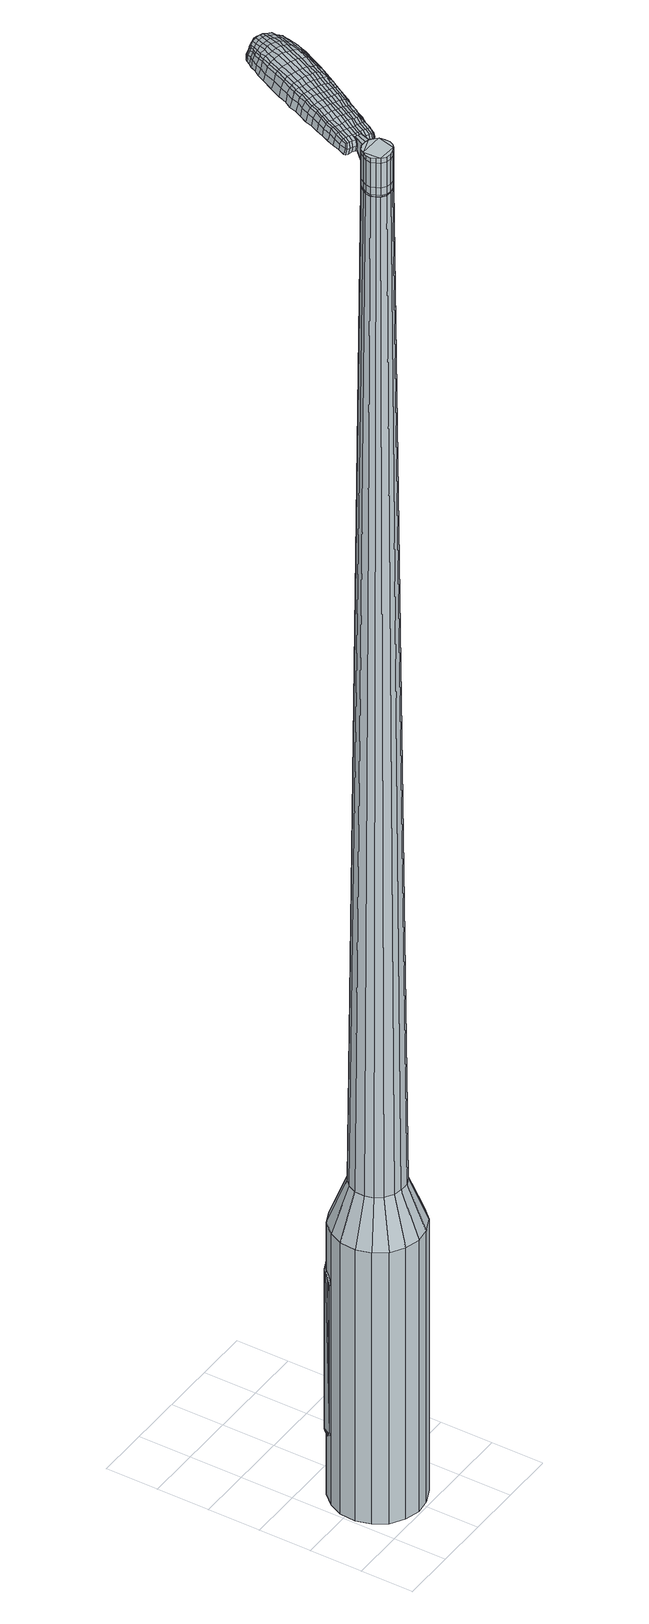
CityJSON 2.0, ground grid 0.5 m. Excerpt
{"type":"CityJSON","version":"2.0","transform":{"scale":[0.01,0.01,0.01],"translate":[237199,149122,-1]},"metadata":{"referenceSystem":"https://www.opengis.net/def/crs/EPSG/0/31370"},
"CityObjects":{
"object1":{"type":"GenericCityObject","attributes":{"cluster":1005,"mean_distance_to_centroid":0.23,"new_centroid_x":237199.46,"new_centroid_y":149122.42,"mean_distance_to_camera":8.8,"H1":12.89,"H2":12.24,"Z_final":110.98,"cluster2":-1,"proj_x":237204.09,"proj_y":149124.49,"id_line":43973,"bearing_l":155.98,"distance":5.07,"orientation":"right","G_obj":65.98},"geometry":[{"type":"MultiSurface","lod":"2","boundaries":[[[0,1,2,3]],[[1,4,5,2]],[[4,6,7,5]],[[6,8,9,7]],[[8,10,11,9]],[[10,12,13,11]],[[12,14,15,13]],[[14,16,17,15]],[[16,18,19,17]],[[18,20,21,19]],[[20,22,23,21]],[[22,24,25,23]],[[24,26,27,25]],[[26,28,29,27]],[[28,30,31,29]],[[30,32,33,31]],[[32,34,35,33]],[[34,0,3,35]],[[36,37,38,39]],[[38,40,41,42]],[[41,43,42]],[[42,44,45,46]],[[45,47,46]],[[46,48,49,50]],[[49,51,50]],[[42,46,50,38]],[[50,52,39,38]],[[53,36,39]],[[2,5,7,35]],[[7,9,11,15]],[[11,13,15]],[[15,17,19,23]],[[19,21,23]],[[23,25,27,31]],[[27,29,31]],[[15,23,31,7]],[[31,33,35,7]],[[3,2,35]],[[1,0,54,55]],[[0,34,56,54]],[[34,32,57,56]],[[32,30,58,57]],[[30,28,59,58]],[[28,26,60,59]],[[26,24,61,60]],[[24,22,62,61]],[[22,20,63,62]],[[20,18,64,63]],[[18,16,65,64]],[[16,14,66,65]],[[14,12,67,66]],[[12,10,68,67]],[[10,8,69,68]],[[8,6,70,69]],[[6,4,71,70]],[[4,1,55,71]],[[55,54,72,73]],[[54,56,74,72]],[[56,57,75,74]],[[57,58,76,75]],[[58,59,77,76]],[[59,60,78,77]],[[60,61,79,78]],[[61,62,80,79]],[[62,63,81,80]],[[63,64,82,81]],[[64,65,83,82]],[[65,66,84,83]],[[66,67,85,84]],[[67,68,86,85]],[[68,69,87,86]],[[69,70,88,87]],[[70,71,89,88]],[[71,55,73,89]],[[90,91,92,73]],[[74,93,91,90]],[[94,95,93,74]],[[96,97,95,94]],[[77,98,97,96]],[[78,99,98,77]],[[100,101,99,78]],[[80,102,101,100]],[[103,104,102,80]],[[105,106,104,103]],[[107,108,106,105]],[[84,109,108,107]],[[110,111,109,84]],[[112,113,111,110]],[[114,115,113,112]],[[88,116,115,114]],[[117,118,116,88]],[[73,92,118,117]],[[119,120,121,122]],[[123,119,122,124]],[[125,123,124,126]],[[127,125,126,128]],[[129,127,128,130]],[[131,129,130,132]],[[133,131,132,134]],[[135,133,134,136]],[[137,135,136,138]],[[139,137,138,140]],[[141,139,140,142]],[[143,141,142,144]],[[145,143,144,146]],[[147,145,146,148]],[[149,147,148,150]],[[151,149,150,152]],[[72,90,73]],[[72,74,90]],[[75,94,74]],[[75,76,96,94]],[[76,77,96]],[[79,100,78]],[[79,80,100]],[[81,103,80]],[[81,82,105,103]],[[82,83,107,105]],[[83,84,107]],[[85,110,84]],[[85,86,112,110]],[[86,87,114,112]],[[87,88,114]],[[89,117,88]],[[89,73,117]],[[153,92,91]],[[154,118,92]],[[154,116,118]],[[155,115,116]],[[155,156,113,115]],[[156,157,111,113]],[[157,109,111]],[[158,108,109]],[[158,159,106,108]],[[159,160,104,106]],[[160,102,104]],[[161,101,102]],[[161,99,101]],[[162,97,98]],[[162,163,95,97]],[[163,93,95]],[[153,91,93]],[[39,52,151,164]],[[92,153,165,152]],[[53,39,164,120]],[[153,93,121,165]],[[36,53,120,119]],[[93,163,122,121]],[[37,36,119,123]],[[163,162,124,122]],[[38,37,123,125]],[[162,98,126,124]],[[40,38,125,127]],[[98,99,128,126]],[[41,40,127,129]],[[99,161,130,128]],[[43,41,129,131]],[[161,102,132,130]],[[42,43,131,133]],[[102,160,134,132]],[[44,42,133,135]],[[160,159,136,134]],[[45,44,135,137]],[[159,158,138,136]],[[47,45,137,139]],[[158,109,140,138]],[[46,47,139,141]],[[109,157,142,140]],[[48,46,141,143]],[[157,156,144,142]],[[49,48,143,145]],[[156,155,146,144]],[[51,49,145,147]],[[155,116,148,146]],[[50,51,147,149]],[[116,154,150,148]],[[52,50,149,151]],[[154,92,152,150]],[[151,152,166,167]],[[152,165,168,166]],[[165,121,169,168]],[[121,120,170,169]],[[120,164,171,170]],[[164,151,167,171]],[[172,173,174,175]],[[176,172,175,177]],[[172,176,178,179]],[[173,172,179,180]],[[181,182,183,184]],[[185,181,184,186]],[[181,185,187,188]],[[182,181,188,189]],[[190,191,192,193]],[[194,190,193,195]],[[190,194,196,197]],[[191,190,197,198]],[[199,200,201,202]],[[203,199,202,204]],[[199,203,205,206]],[[200,199,206,207]],[[208,209,210,211]],[[212,208,211,213]],[[208,212,214,215]],[[209,208,215,216]],[[217,218,219,220]],[[221,217,220,222]],[[217,221,223,224]],[[218,217,224,225]],[[226,227,228,229]],[[218,226,229,219]],[[226,218,225,230]],[[227,226,230,231]],[[232,233,234,235]],[[227,232,235,228]],[[232,227,231,236]],[[233,232,236,237]],[[238,176,177,239]],[[233,238,239,234]],[[238,233,237,240]],[[176,238,240,178]],[[241,242,243,244]],[[245,241,244,246]],[[241,245,247,248]],[[242,241,248,249]],[[250,251,252,253]],[[242,250,253,243]],[[250,242,249,254]],[[251,250,254,255]],[[256,257,258,259]],[[251,256,259,252]],[[256,251,255,260]],[[257,256,260,261]],[[262,263,264,265]],[[257,262,265,258]],[[262,257,261,266]],[[263,262,266,267]],[[268,173,180,269]],[[263,268,269,264]],[[268,263,267,270]],[[173,268,270,174]],[[271,272,273,274]],[[275,271,274,276]],[[271,275,277,278]],[[272,271,278,279]],[[280,281,282,283]],[[272,280,283,273]],[[280,272,279,284]],[[281,280,284,285]],[[286,287,288,289]],[[281,286,289,282]],[[286,281,285,290]],[[287,286,290,291]],[[292,185,186,293]],[[287,292,293,288]],[[292,287,291,294]],[[185,292,294,187]],[[295,296,297,298]],[[299,295,298,300]],[[295,299,301,302]],[[296,295,302,303]],[[304,305,306,307]],[[296,304,307,297]],[[304,296,303,308]],[[305,304,308,309]],[[310,311,312,313]],[[305,310,313,306]],[[310,305,309,314]],[[311,310,314,315]],[[316,317,318,319]],[[311,316,319,312]],[[316,311,315,320]],[[317,316,320,321]],[[322,182,189,323]],[[317,322,323,318]],[[322,317,321,324]],[[182,322,324,183]],[[325,211,210,326]],[[327,325,326,328]],[[325,327,329,330]],[[211,325,330,213]],[[331,327,328,332]],[[333,331,332,334]],[[331,333,335,336]],[[327,331,336,329]],[[337,333,334,338]],[[339,337,338,340]],[[337,339,341,342]],[[333,337,342,335]],[[343,339,340,344]],[[345,343,344,346]],[[343,345,347,348]],[[339,343,348,341]],[[349,345,346,350]],[[200,349,350,201]],[[349,200,207,351]],[[345,349,351,347]],[[352,353,198,197]],[[354,352,197,196]],[[352,354,355,356]],[[353,352,356,357]],[[358,359,357,356]],[[360,358,356,355]],[[358,360,361,362]],[[359,358,362,363]],[[364,365,363,362]],[[366,364,362,361]],[[364,366,367,368]],[[365,364,368,369]],[[370,371,369,368]],[[372,370,368,367]],[[370,372,205,203]],[[371,370,203,204]],[[373,374,375,376]],[[275,373,376,277]],[[373,275,276,377]],[[374,373,377,378]],[[379,194,195,380]],[[374,379,380,375]],[[379,374,378,381]],[[194,379,381,196]],[[382,383,384,385]],[[221,382,385,223]],[[382,221,222,386]],[[383,382,386,387]],[[388,389,390,391]],[[383,388,391,384]],[[388,383,387,392]],[[389,388,392,393]],[[394,191,198,395]],[[389,394,395,390]],[[394,389,393,396]],[[191,394,396,192]],[[397,398,399,400]],[[179,397,400,180]],[[397,179,178,401]],[[398,397,401,402]],[[403,404,405,406]],[[398,403,406,399]],[[403,398,402,407]],[[404,403,407,408]],[[409,202,201,410]],[[404,409,410,405]],[[409,404,408,411]],[[202,409,411,204]],[[412,413,414,415]],[[184,412,415,186]],[[412,184,183,416]],[[413,412,416,417]],[[418,206,205,419]],[[413,418,419,414]],[[418,413,417,420]],[[206,418,420,207]],[[421,422,423,424]],[[299,421,424,301]],[[421,299,300,425]],[[422,421,425,426]],[[427,212,213,428]],[[422,427,428,423]],[[427,422,426,429]],[[212,427,429,214]],[[430,431,432,433]],[[245,430,433,247]],[[430,245,246,434]],[[431,430,434,435]],[[436,437,438,439]],[[431,436,439,432]],[[436,431,435,440]],[[437,436,440,441]],[[442,209,216,443]],[[437,442,443,438]],[[442,437,441,444]],[[209,442,444,210]],[[445,446,435,434]],[[244,445,434,246]],[[445,244,243,447]],[[446,445,447,448]],[[449,450,441,440]],[[446,449,440,435]],[[449,446,448,451]],[[450,449,451,452]],[[453,326,210,444]],[[450,453,444,441]],[[453,450,452,454]],[[326,453,454,328]],[[455,456,457,458]],[[302,455,458,303]],[[455,302,301,424]],[[456,455,424,423]],[[459,330,329,460]],[[456,459,460,457]],[[459,456,423,428]],[[330,459,428,213]],[[461,462,448,447]],[[253,461,447,243]],[[461,253,252,463]],[[462,461,463,464]],[[465,466,452,451]],[[462,465,451,448]],[[465,462,464,467]],[[466,465,467,468]],[[469,332,328,454]],[[466,469,454,452]],[[469,466,468,470]],[[332,469,470,334]],[[471,472,473,474]],[[308,471,474,309]],[[471,308,303,458]],[[472,471,458,457]],[[475,336,335,476]],[[472,475,476,473]],[[475,472,457,460]],[[336,475,460,329]],[[477,478,464,463]],[[259,477,463,252]],[[477,259,258,479]],[[478,477,479,480]],[[481,482,468,467]],[[478,481,467,464]],[[481,478,480,483]],[[482,481,483,484]],[[485,338,334,470]],[[482,485,470,468]],[[485,482,484,486]],[[338,485,486,340]],[[487,488,489,490]],[[314,487,490,315]],[[487,314,309,474]],[[488,487,474,473]],[[491,342,341,492]],[[488,491,492,489]],[[491,488,473,476]],[[342,491,476,335]],[[493,494,480,479]],[[265,493,479,258]],[[493,265,264,495]],[[494,493,495,496]],[[497,498,484,483]],[[494,497,483,480]],[[497,494,496,499]],[[498,497,499,500]],[[501,344,340,486]],[[498,501,486,484]],[[501,498,500,502]],[[344,501,502,346]],[[503,504,505,506]],[[320,503,506,321]],[[503,320,315,490]],[[504,503,490,489]],[[507,348,347,508]],[[504,507,508,505]],[[507,504,489,492]],[[348,507,492,341]],[[509,510,496,495]],[[269,509,495,264]],[[509,269,180,400]],[[510,509,400,399]],[[511,512,500,499]],[[510,511,499,496]],[[511,510,399,406]],[[512,511,406,405]],[[513,350,346,502]],[[512,513,502,500]],[[513,512,405,410]],[[350,513,410,201]],[[514,515,417,416]],[[324,514,416,183]],[[514,324,321,506]],[[515,514,506,505]],[[516,351,207,420]],[[515,516,420,417]],[[516,515,505,508]],[[351,516,508,347]],[[517,518,378,377]],[[274,517,377,276]],[[517,274,273,519]],[[518,517,519,520]],[[521,354,196,381]],[[518,521,381,378]],[[521,518,520,522]],[[354,521,522,355]],[[523,524,525,526]],[[224,523,526,225]],[[523,224,223,385]],[[524,523,385,384]],[[527,528,529,530]],[[524,527,530,525]],[[527,524,384,391]],[[528,527,391,390]],[[531,353,357,532]],[[528,531,532,529]],[[531,528,390,395]],[[353,531,395,198]],[[533,534,520,519]],[[283,533,519,273]],[[533,283,282,535]],[[534,533,535,536]],[[537,360,355,522]],[[534,537,522,520]],[[537,534,536,538]],[[360,537,538,361]],[[539,540,541,542]],[[230,539,542,231]],[[539,230,225,526]],[[540,539,526,525]],[[543,544,545,546]],[[540,543,546,541]],[[543,540,525,530]],[[544,543,530,529]],[[547,359,363,548]],[[544,547,548,545]],[[547,544,529,532]],[[359,547,532,357]],[[549,550,536,535]],[[289,549,535,282]],[[549,289,288,551]],[[550,549,551,552]],[[553,366,361,538]],[[550,553,538,536]],[[553,550,552,554]],[[366,553,554,367]],[[555,556,557,558]],[[236,555,558,237]],[[555,236,231,542]],[[556,555,542,541]],[[559,560,561,562]],[[556,559,562,557]],[[559,556,541,546]],[[560,559,546,545]],[[563,365,369,564]],[[560,563,564,561]],[[563,560,545,548]],[[365,563,548,363]],[[565,566,552,551]],[[293,565,551,288]],[[565,293,186,415]],[[566,565,415,414]],[[567,372,367,554]],[[566,567,554,552]],[[567,566,414,419]],[[372,567,419,205]],[[568,569,402,401]],[[240,568,401,178]],[[568,240,237,558]],[[569,568,558,557]],[[570,571,408,407]],[[569,570,407,402]],[[570,569,557,562]],[[571,570,562,561]],[[572,371,204,411]],[[571,572,411,408]],[[572,571,561,564]],[[371,572,564,369]],[[573,574,575,576]],[[576,575,577,578]],[[579,577,575,580]],[[580,575,574,581]],[[582,583,584,585]],[[585,584,586,587]],[[588,586,584,589]],[[589,584,583,590]],[[591,592,593,594]],[[594,593,595,596]],[[597,595,593,598]],[[598,593,592,599]],[[600,601,602,603]],[[603,602,604,605]],[[606,604,602,607]],[[607,602,601,608]],[[609,610,611,612]],[[612,611,613,614]],[[615,613,611,616]],[[616,611,610,617]],[[618,619,620,621]],[[621,620,622,623]],[[624,622,620,625]],[[625,620,619,626]],[[627,628,629,630]],[[630,629,619,618]],[[626,619,629,631]],[[631,629,628,632]],[[633,634,635,636]],[[636,635,628,627]],[[632,628,635,637]],[[637,635,634,638]],[[578,577,639,640]],[[640,639,634,633]],[[638,634,639,641]],[[641,639,577,579]],[[642,643,644,645]],[[645,644,646,647]],[[648,646,644,649]],[[649,644,643,650]],[[651,652,653,654]],[[654,653,643,642]],[[650,643,653,655]],[[655,653,652,656]],[[657,658,659,660]],[[660,659,652,651]],[[656,652,659,661]],[[661,659,658,662]],[[663,664,665,666]],[[666,665,658,657]],[[662,658,665,667]],[[667,665,664,668]],[[581,574,669,670]],[[670,669,664,663]],[[668,664,669,671]],[[671,669,574,573]],[[672,673,674,675]],[[675,674,676,677]],[[678,676,674,679]],[[679,674,673,680]],[[681,682,683,684]],[[684,683,673,672]],[[680,673,683,685]],[[685,683,682,686]],[[687,688,689,690]],[[690,689,682,681]],[[686,682,689,691]],[[691,689,688,692]],[[587,586,693,694]],[[694,693,688,687]],[[692,688,693,695]],[[695,693,586,588]],[[696,697,698,699]],[[699,698,700,701]],[[702,700,698,703]],[[703,698,697,704]],[[705,706,707,708]],[[708,707,697,696]],[[704,697,707,709]],[[709,707,706,710]],[[711,712,713,714]],[[714,713,706,705]],[[710,706,713,715]],[[715,713,712,716]],[[717,718,719,720]],[[720,719,712,711]],[[716,712,719,721]],[[721,719,718,722]],[[590,583,723,724]],[[724,723,718,717]],[[722,718,723,725]],[[725,723,583,582]],[[609,612,726,727]],[[727,726,728,729]],[[730,728,726,731]],[[731,726,612,614]],[[729,728,732,733]],[[733,732,734,735]],[[736,734,732,737]],[[737,732,728,730]],[[735,734,738,739]],[[739,738,740,741]],[[742,740,738,743]],[[743,738,734,736]],[[741,740,744,745]],[[745,744,746,747]],[[748,746,744,749]],[[749,744,740,742]],[[747,746,750,751]],[[751,750,601,600]],[[608,601,750,752]],[[752,750,746,748]],[[599,753,754,598]],[[598,754,755,597]],[[756,755,754,757]],[[757,754,753,758]],[[758,759,760,757]],[[757,760,761,756]],[[762,761,760,763]],[[763,760,759,764]],[[764,765,766,763]],[[763,766,767,762]],[[768,767,766,769]],[[769,766,765,770]],[[770,771,772,769]],[[769,772,773,768]],[[606,773,772,604]],[[604,772,771,605]],[[774,775,776,777]],[[777,776,676,678]],[[677,676,776,778]],[[778,776,775,779]],[[596,595,780,781]],[[781,780,775,774]],[[779,775,780,782]],[[782,780,595,597]],[[783,784,785,786]],[[786,785,622,624]],[[623,622,785,787]],[[787,785,784,788]],[[789,790,791,792]],[[792,791,784,783]],[[788,784,791,793]],[[793,791,790,794]],[[599,592,795,796]],[[796,795,790,789]],[[794,790,795,797]],[[797,795,592,591]],[[798,799,800,801]],[[801,800,580,581]],[[579,580,800,802]],[[802,800,799,803]],[[804,805,806,807]],[[807,806,799,798]],[[803,799,806,808]],[[808,806,805,809]],[[600,603,810,811]],[[811,810,805,804]],[[809,805,810,812]],[[812,810,603,605]],[[813,814,815,816]],[[816,815,585,587]],[[582,585,815,817]],[[817,815,814,818]],[[606,607,819,820]],[[820,819,814,813]],[[818,814,819,821]],[[821,819,607,608]],[[822,823,824,825]],[[825,824,700,702]],[[700,824,701]],[[701,824,823,826]],[[614,613,827,828]],[[828,827,823,822]],[[826,823,827,829]],[[829,827,613,615]],[[830,831,832]],[[832,831,646,648]],[[647,646,831,833]],[[833,831,830,834]],[[835,836,837,838]],[[838,837,830,832]],[[834,830,837,839]],[[839,837,836,840]],[[617,610,841,842]],[[842,841,836,835]],[[840,836,841,843]],[[843,841,610,609]],[[834,844,845,833]],[[833,845,645,647]],[[642,645,845,846]],[[846,845,844,847]],[[840,848,849,839]],[[839,849,844,834]],[[847,844,849,850]],[[850,849,848,851]],[[609,727,852,843]],[[843,852,848,840]],[[851,848,852,853]],[[853,852,727,729]],[[854,855,856,857]],[[857,856,703,704]],[[702,703,856,825]],[[825,856,855,822]],[[730,731,858,859]],[[859,858,855,854]],[[822,855,858,828]],[[828,858,731,614]],[[847,860,846]],[[846,860,654,642]],[[651,654,860,861]],[[861,860,862]],[[851,863,864,850]],[[850,864,860,847]],[[862,860,864,865]],[[865,864,863,866]],[[729,733,867,853]],[[853,867,863,851]],[[866,863,867,868]],[[868,867,733,735]],[[869,870,871,872]],[[872,871,709,710]],[[704,709,871,857]],[[857,871,870,854]],[[736,737,873,874]],[[874,873,870,869]],[[854,870,873,859]],[[859,873,737,730]],[[862,875,876,861]],[[861,876,660,651]],[[657,660,876,877]],[[877,876,875,878]],[[866,879,880,865]],[[865,880,875,862]],[[878,875,880,881]],[[881,880,879,882]],[[735,739,883,868]],[[868,883,879,866]],[[882,879,883,884]],[[884,883,739,741]],[[885,886,887,888]],[[888,887,715,716]],[[710,715,887,872]],[[872,887,886,869]],[[742,743,889,890]],[[890,889,886,885]],[[869,886,889,874]],[[874,889,743,736]],[[878,891,892,877]],[[877,892,666,657]],[[663,666,892,893]],[[893,892,891,894]],[[882,895,896,881]],[[881,896,891,878]],[[894,891,896,897]],[[897,896,895,898]],[[741,745,899,884]],[[884,899,895,882]],[[898,895,899,900]],[[900,899,745,747]],[[901,902,903,904]],[[904,903,721,722]],[[716,721,903,888]],[[888,903,902,885]],[[748,749,905,906]],[[906,905,902,901]],[[885,902,905,890]],[[890,905,749,742]],[[894,907,908,893]],[[893,908,670,663]],[[581,670,908,801]],[[801,908,907,798]],[[898,909,910,897]],[[897,910,907,894]],[[798,907,910,807]],[[807,910,909,804]],[[747,751,911,900]],[[900,911,909,898]],[[804,909,911,811]],[[811,911,751,600]],[[818,912,913,817]],[[817,913,725,582]],[[722,725,913,904]],[[904,913,912,901]],[[608,752,914,821]],[[821,914,912,818]],[[901,912,914,906]],[[906,914,752,748]],[[779,915,916,778]],[[778,916,675,677]],[[672,675,916,917]],[[917,916,915,918]],[[597,755,919,782]],[[782,919,915,779]],[[918,915,919,920]],[[920,919,755,756]],[[921,922,923,924]],[[924,923,625,626]],[[624,625,923,786]],[[786,923,922,783]],[[925,926,927,928]],[[928,927,922,921]],[[783,922,927,792]],[[792,927,926,789]],[[758,753,929,930]],[[930,929,926,925]],[[789,926,929,796]],[[796,929,753,599]],[[918,931,932,917]],[[917,932,684,672]],[[681,684,932,933]],[[933,932,931,934]],[[756,761,935,920]],[[920,935,931,918]],[[934,931,935,936]],[[936,935,761,762]],[[937,938,939,940]],[[940,939,631,632]],[[626,631,939,924]],[[924,939,938,921]],[[941,942,943,944]],[[944,943,938,937]],[[921,938,943,928]],[[928,943,942,925]],[[764,759,945,946]],[[946,945,942,941]],[[925,942,945,930]],[[930,945,759,758]],[[934,947,948,933]],[[933,948,690,681]],[[687,690,948,949]],[[949,948,947,950]],[[762,767,951,936]],[[936,951,947,934]],[[950,947,951,952]],[[952,951,767,768]],[[953,954,955,956]],[[956,955,637,638]],[[632,637,955,940]],[[940,955,954,937]],[[957,958,959,960]],[[960,959,954,953]],[[937,954,959,944]],[[944,959,958,941]],[[770,765,961,962]],[[962,961,958,957]],[[941,958,961,946]],[[946,961,765,764]],[[950,963,964,949]],[[949,964,694,687]],[[587,694,964,816]],[[816,964,963,813]],[[768,773,965,952]],[[952,965,963,950]],[[813,963,965,820]],[[820,965,773,606]],[[803,966,967,802]],[[802,967,641,579]],[[638,641,967,956]],[[956,967,966,953]],[[809,968,969,808]],[[808,969,966,803]],[[953,966,969,960]],[[960,969,968,957]],[[605,771,970,812]],[[812,970,968,809]],[[957,968,970,962]],[[962,970,771,770]],[[573,576,175,174]],[[576,578,177,175]],[[588,589,188,187]],[[589,590,189,188]],[[591,594,193,192]],[[594,596,195,193]],[[615,616,215,214]],[[616,617,216,215]],[[618,621,220,219]],[[621,623,222,220]],[[627,630,229,228]],[[630,618,219,229]],[[633,636,235,234]],[[636,627,228,235]],[[578,640,239,177]],[[640,633,234,239]],[[648,649,248,247]],[[649,650,249,248]],[[650,655,254,249]],[[655,656,255,254]],[[656,661,260,255]],[[661,662,261,260]],[[662,667,266,261]],[[667,668,267,266]],[[668,671,270,267]],[[671,573,174,270]],[[678,679,278,277]],[[679,680,279,278]],[[680,685,284,279]],[[685,686,285,284]],[[686,691,290,285]],[[691,692,291,290]],[[692,695,294,291]],[[695,588,187,294]],[[696,699,298,297]],[[699,701,300,298]],[[705,708,307,306]],[[708,696,297,307]],[[711,714,313,312]],[[714,705,306,313]],[[717,720,319,318]],[[720,711,312,319]],[[590,724,323,189]],[[724,717,318,323]],[[774,777,376,375]],[[777,678,277,376]],[[596,781,380,195]],[[781,774,375,380]],[[623,787,386,222]],[[787,788,387,386]],[[788,793,392,387]],[[793,794,393,392]],[[794,797,396,393]],[[797,591,192,396]],[[701,425,300]],[[701,826,426,425]],[[826,829,429,426]],[[829,615,214,429]],[[832,433,432]],[[832,648,247,433]],[[835,838,439,438]],[[838,832,432,439]],[[617,842,443,216]],[[842,835,438,443]],[[971,972,973,974]],[[975,976,974,973]],[[977,978,979,980]],[[981,982,983,984]],[[972,985,986,973]],[[987,975,973,986]],[[988,977,980,989]],[[990,991,982,981]],[[985,992,993,986]],[[993,994,987,986]],[[995,988,989,996]],[[997,991,990,998]],[[992,999,1000,993]],[[1000,1001,994,993]],[[1002,995,996,1003]],[[1004,997,998,1005]],[[1006,1007,1008,1009]],[[1010,1011,1007,1006]],[[1010,1012,1013,1011]],[[1012,1014,1015,1013]],[[1016,1017,1018,1019]],[[1020,1021,1017,1016]],[[1022,1023,1021,1020]],[[1024,1025,1023,1022]],[[1019,1008,1007,1016]],[[1016,1007,1011,1020]],[[1011,1013,1022,1020]],[[1013,1015,1024,1022]],[[980,979,976,975]],[[989,980,975,987]],[[994,996,989,987]],[[1001,1003,996,994]],[[981,984,978,977]],[[990,981,977,988]],[[998,990,988,995]],[[1005,998,995,1002]],[[982,1006,1009,983]],[[991,1010,1006,982]],[[1012,1010,991,997]],[[1014,1012,997,1004]],[[1026,1027,1028,1029]],[[1028,1030,1031,1032]],[[1028,1032,1033,1034]],[[1028,1034,1029]],[[1035,1026,1029,1036]],[[1037,1036,1029,1038]],[[1039,1038,1029]],[[1040,1028,1027,1041]],[[1042,1040,1041,1043]],[[1044,1042,1043,1045]],[[1046,1044,1045,1047]],[[1048,1046,1047,1049]],[[1049,1050,1051,1052]],[[1049,1052,1053,1054]],[[1049,1054,1055,1056]],[[1055,1057,1058,1059]],[[1055,1059,1060,1061]],[[1055,1061,1056]],[[1049,1056,1048]],[[1062,1063,1027,1026]],[[1064,1065,1030,1028]],[[1066,1067,1039,1029]],[[1063,1068,1041,1027]],[[1069,1064,1028,1040]],[[1068,1070,1043,1041]],[[1071,1069,1040,1042]],[[1070,1072,1045,1043]],[[1073,1071,1042,1044]],[[1072,1074,1047,1045]],[[1075,1073,1044,1046]],[[1074,1076,1049,1047]],[[1077,1075,1046,1048]],[[1076,1078,1050,1049]],[[1079,1080,1057,1055]],[[1081,1077,1048,1056]],[[1051,1050,1078,1082]],[[1052,1051,1082,1083]],[[1053,1052,1083,1084]],[[1054,1053,1084,1085]],[[1055,1054,1085,1079]],[[1086,1062,1026,1035]],[[1087,1086,1035,1036]],[[1088,1087,1036,1037]],[[1089,1088,1037,1038]],[[1067,1089,1038,1039]],[[1031,1030,1065,1090]],[[1058,1057,1080,1091]],[[1032,1031,1090,1092]],[[1033,1032,1092,1093]],[[1034,1033,1093,1094]],[[1029,1034,1094,1066]],[[1059,1058,1091,1095]],[[1060,1059,1095,1096]],[[1061,1060,1096,1097]],[[1056,1061,1097,1081]]]}]}
},
"vertices":[
[62,83,384],[74,75,384],[74,75,96],[62,83,96],[83,63,384],[83,63,96],[87,49,384],[87,49,96],[86,34,384],[86,34,96],[80,21,384],[80,21,96],[70,10,384],[70,10,96],[56,4,384],[56,4,96],[42,2,384],[42,2,96],[28,6,384],[28,6,96],[15,14,384],[15,14,96],[7,26,384],[7,26,96],[3,40,384],[3,40,96],[4,55,384],[4,55,96],[10,68,384],[10,68,96],[20,79,384],[20,79,96],[33,85,384],[33,85,96],[48,87,384],[48,87,96],[41,58,1524],[37,56,1524],[34,52,1524],[50,57,1524],[32,48,1524],[31,43,1524],[35,35,1524],[33,39,1524],[39,32,1524],[44,31,1524],[53,34,1524],[48,32,1524],[56,37,1524],[58,41,1524],[57,51,1524],[58,46,1524],[54,54,1524],[46,58,1524],[55,68,429],[62,63,429],[47,70,429],[38,69,429],[30,65,429],[24,59,429],[20,51,429],[20,42,429],[22,34,429],[27,27,429],[35,22,429],[43,20,429],[52,20,429],[60,24,429],[66,31,429],[69,39,429],[70,47,429],[67,56,429],[50,57,1483],[54,54,1483],[46,58,1483],[41,58,1483],[37,56,1483],[34,52,1483],[32,48,1483],[31,43,1483],[33,39,1483],[35,35,1483],[39,32,1483],[44,31,1483],[48,32,1483],[53,34,1483],[56,37,1483],[58,41,1483],[58,46,1483],[57,51,1483],[50,56,1483],[50,56,1485],[54,54,1485],[46,58,1485],[41,57,1483],[41,57,1485],[37,55,1483],[37,55,1485],[34,52,1485],[32,48,1485],[32,43,1483],[32,43,1485],[33,39,1485],[36,35,1483],[36,35,1485],[40,33,1483],[40,33,1485],[44,32,1483],[44,32,1485],[48,32,1485],[52,34,1483],[52,34,1485],[55,37,1483],[55,37,1485],[57,42,1483],[57,42,1485],[58,46,1485],[56,50,1483],[56,50,1485],[41,58,1519],[46,58,1519],[46,58,1493],[41,58,1493],[37,56,1519],[37,56,1493],[34,52,1519],[34,52,1493],[32,48,1519],[32,48,1493],[31,43,1519],[31,43,1493],[33,39,1519],[33,39,1493],[35,35,1519],[35,35,1493],[39,32,1519],[39,32,1493],[44,31,1519],[44,31,1493],[48,32,1519],[48,32,1493],[53,34,1519],[53,34,1493],[56,37,1519],[56,37,1493],[58,41,1519],[58,41,1493],[58,46,1519],[58,46,1493],[57,51,1519],[57,51,1493],[54,54,1519],[54,54,1493],[50,57,1485],[57,51,1485],[58,41,1485],[56,37,1485],[53,34,1485],[44,31,1485],[39,32,1485],[35,35,1485],[31,43,1485],[37,56,1485],[41,58,1485],[50,57,1519],[50,57,1493],[61,73,1513],[61,73,1518],[58,74,1513],[55,75,1513],[55,75,1518],[58,74,1518],[106,134,1519],[103,127,1518],[105,128,1509],[108,134,1510],[110,141,1519],[112,142,1510],[108,141,1526],[104,133,1525],[101,127,1525],[71,150,1519],[68,143,1518],[69,142,1525],[72,148,1525],[74,158,1519],[75,156,1526],[73,159,1510],[70,151,1510],[67,145,1509],[117,210,1519],[120,208,1519],[120,209,1513],[117,210,1513],[113,210,1519],[113,211,1513],[112,209,1524],[116,208,1524],[119,206,1524],[87,142,1530],[84,135,1529],[87,134,1529],[90,140,1530],[90,150,1531],[93,149,1531],[87,152,1530],[83,143,1530],[80,137,1529],[54,68,1512],[56,67,1512],[57,68,1517],[54,69,1517],[51,69,1512],[52,70,1517],[51,70,1506],[54,69,1506],[57,68,1506],[129,188,1519],[128,185,1519],[129,186,1512],[130,189,1512],[129,191,1518],[131,191,1512],[128,191,1522],[127,189,1523],[126,185,1524],[126,181,1519],[124,175,1519],[126,176,1512],[128,181,1512],[125,181,1524],[123,175,1525],[122,170,1519],[119,163,1519],[121,163,1511],[124,170,1511],[121,170,1526],[118,162,1526],[115,152,1519],[116,153,1510],[113,152,1526],[72,68,1513],[76,75,1513],[74,75,1518],[71,68,1517],[69,63,1512],[69,64,1516],[70,64,1506],[73,69,1507],[77,75,1507],[79,81,1514],[82,88,1515],[81,88,1520],[78,81,1519],[81,82,1507],[84,89,1507],[86,95,1515],[89,101,1516],[88,101,1522],[84,95,1521],[88,95,1508],[91,102,1508],[93,108,1517],[96,114,1517],[94,114,1524],[91,108,1523],[95,108,1508],[98,115,1509],[99,121,1518],[98,121,1524],[101,122,1509],[96,204,1519],[95,201,1519],[96,200,1524],[97,203,1523],[98,206,1518],[98,205,1522],[97,207,1512],[96,205,1512],[94,202,1512],[92,197,1519],[89,192,1519],[90,190,1525],[93,196,1524],[91,198,1512],[89,193,1512],[87,186,1519],[83,179,1519],[84,178,1526],[88,185,1526],[86,188,1511],[83,181,1511],[79,168,1519],[80,167,1526],[78,170,1510],[44,81,1513],[47,88,1513],[46,89,1507],[44,82,1507],[43,75,1512],[42,76,1506],[44,76,1516],[45,80,1517],[48,87,1518],[50,95,1514],[52,102,1515],[52,103,1507],[49,96,1507],[51,94,1519],[53,100,1520],[55,109,1515],[58,116,1516],[57,117,1508],[54,110,1508],[56,107,1521],[59,114,1522],[60,123,1517],[63,130,1517],[62,131,1509],[59,124,1508],[61,121,1523],[64,128,1524],[66,136,1518],[65,138,1509],[67,135,1524],[57,74,1519],[59,73,1519],[60,81,1520],[62,80,1520],[57,82,1520],[54,75,1519],[63,88,1522],[65,87,1522],[66,94,1523],[68,93,1523],[63,96,1523],[60,89,1521],[69,101,1524],[71,100,1524],[72,108,1525],[74,107,1525],[69,109,1525],[66,103,1524],[75,115,1526],[77,114,1526],[78,122,1527],[80,120,1527],[75,123,1527],[72,116,1526],[81,128,1528],[83,127,1528],[77,130,1528],[115,205,1527],[118,204,1527],[111,206,1526],[109,202,1527],[113,201,1528],[116,200,1528],[110,195,1529],[114,194,1529],[106,196,1528],[103,190,1530],[107,189,1530],[111,187,1530],[104,182,1531],[108,180,1531],[100,183,1530],[97,175,1531],[101,174,1531],[104,172,1531],[95,162,1531],[99,160,1531],[92,163,1531],[100,207,1518],[103,208,1519],[102,210,1513],[99,208,1513],[100,206,1523],[103,207,1523],[107,210,1519],[107,211,1513],[107,208,1524],[129,193,1518],[129,196,1518],[127,195,1523],[128,192,1523],[130,194,1513],[130,196,1513],[127,199,1519],[125,203,1519],[125,201,1524],[126,198,1523],[128,200,1513],[126,204,1513],[123,206,1519],[122,204,1524],[123,206,1513],[103,134,1528],[101,135,1528],[98,128,1528],[99,128,1527],[106,142,1528],[105,143,1529],[98,136,1529],[96,138,1530],[92,131,1529],[95,130,1528],[102,144,1529],[99,146,1530],[93,139,1530],[89,132,1529],[96,147,1531],[73,147,1528],[75,146,1529],[79,155,1529],[76,155,1528],[70,141,1527],[73,140,1528],[79,145,1529],[82,153,1530],[76,138,1528],[43,73,1512],[45,72,1512],[46,73,1517],[44,74,1517],[42,74,1506],[44,73,1506],[48,71,1512],[49,72,1517],[48,72,1506],[67,62,1512],[66,63,1512],[67,63,1506],[68,62,1506],[67,63,1517],[66,64,1517],[64,64,1512],[61,65,1512],[62,65,1506],[65,64,1506],[64,65,1517],[61,66,1517],[59,66,1512],[59,67,1506],[59,67,1517],[70,68,1519],[68,69,1519],[73,75,1520],[71,76,1520],[66,70,1519],[64,71,1519],[69,77,1520],[67,78,1520],[61,72,1519],[64,79,1520],[46,79,1519],[48,78,1519],[51,85,1520],[49,86,1520],[51,77,1519],[54,84,1520],[76,82,1521],[75,82,1521],[80,88,1522],[78,89,1522],[73,83,1521],[70,84,1521],[76,90,1522],[73,91,1523],[68,85,1522],[71,92,1523],[52,93,1521],[53,92,1521],[56,99,1522],[54,100,1522],[57,90,1521],[59,97,1522],[83,95,1523],[81,96,1523],[86,101,1524],[85,102,1524],[79,97,1523],[76,98,1524],[82,103,1525],[80,104,1525],[74,99,1524],[77,106,1525],[57,107,1523],[59,106,1523],[62,113,1524],[60,113,1524],[62,104,1524],[65,111,1525],[90,108,1525],[88,109,1525],[93,115,1526],[91,115,1526],[86,110,1526],[83,111,1526],[89,117,1527],[86,118,1527],[80,112,1526],[83,119,1527],[62,120,1525],[64,119,1525],[67,126,1526],[65,127,1526],[68,118,1526],[71,125,1527],[96,121,1527],[94,122,1527],[92,123,1527],[89,124,1528],[86,126,1528],[68,134,1527],[70,133,1527],[73,131,1528],[99,203,1525],[102,205,1525],[97,200,1526],[100,201,1526],[106,206,1526],[104,202,1527],[127,190,1525],[126,193,1525],[125,189,1526],[126,187,1525],[125,196,1525],[124,199,1526],[122,195,1527],[124,192,1526],[121,202,1526],[119,198,1527],[95,196,1526],[97,196,1527],[92,190,1527],[94,191,1528],[102,197,1528],[99,190,1529],[124,182,1526],[123,184,1527],[121,178,1528],[122,176,1527],[122,187,1527],[120,189,1528],[117,183,1529],[119,181,1528],[117,192,1528],[114,185,1530],[89,185,1528],[92,185,1529],[86,177,1528],[88,177,1529],[96,184,1529],[92,176,1530],[120,171,1528],[118,172,1528],[115,165,1529],[116,163,1528],[116,174,1529],[114,177,1530],[110,169,1530],[113,166,1530],[111,179,1530],[107,170,1531],[81,166,1529],[83,166,1529],[87,165,1530],[111,153,1528],[110,154,1529],[108,155,1530],[105,157,1530],[102,159,1531],[103,129,1509],[101,128,1518],[104,135,1518],[106,135,1509],[108,142,1519],[110,143,1510],[106,142,1525],[102,134,1525],[99,128,1525],[71,141,1525],[70,142,1518],[73,149,1518],[74,147,1525],[76,157,1519],[77,155,1525],[75,159,1510],[72,151,1509],[69,144,1509],[119,207,1513],[119,206,1519],[116,207,1519],[116,208,1513],[112,208,1519],[113,209,1513],[112,207,1524],[115,206,1524],[118,205,1524],[87,134,1528],[84,135,1528],[87,142,1529],[90,141,1529],[90,150,1529],[93,149,1529],[87,152,1529],[84,143,1529],[81,137,1528],[58,70,1516],[57,69,1512],[55,70,1512],[55,71,1516],[52,71,1512],[53,72,1516],[52,72,1506],[55,71,1506],[58,70,1506],[128,186,1512],[126,186,1519],[127,189,1518],[128,189,1512],[127,191,1518],[129,191,1512],[126,191,1522],[126,189,1523],[125,186,1523],[124,176,1512],[123,176,1519],[124,181,1519],[126,182,1512],[123,181,1524],[121,176,1525],[119,164,1511],[117,163,1519],[120,170,1519],[122,171,1511],[119,170,1525],[116,163,1526],[113,153,1519],[115,154,1510],[111,153,1526],[73,76,1518],[74,76,1513],[70,69,1513],[69,69,1517],[68,65,1512],[67,66,1515],[69,65,1506],[72,70,1506],[75,76,1507],[79,89,1520],[81,89,1514],[77,82,1514],[76,82,1519],[79,83,1507],[82,90,1507],[86,102,1522],[88,102,1516],[84,96,1515],[83,96,1521],[86,96,1508],[89,103,1508],[93,115,1523],[94,115,1517],[91,109,1516],[89,109,1522],[93,109,1508],[96,116,1508],[98,122,1517],[96,122,1524],[100,122,1509],[97,199,1523],[96,200,1519],[98,202,1518],[99,202,1523],[99,204,1518],[100,203,1522],[98,205,1512],[97,204,1512],[96,201,1512],[92,189,1525],[91,191,1519],[94,196,1519],[95,195,1524],[93,197,1512],[90,192,1512],[86,177,1526],[85,178,1519],[89,185,1519],[89,184,1525],[88,187,1511],[84,180,1511],[81,168,1519],[81,166,1526],[80,169,1510],[48,88,1507],[49,87,1513],[46,80,1513],[46,81,1506],[45,75,1512],[44,76,1506],[46,76,1515],[47,79,1517],[50,86,1518],[53,103,1507],[54,101,1514],[52,94,1514],[51,96,1507],[52,93,1519],[55,100,1520],[59,117,1508],[60,115,1516],[57,108,1515],[56,110,1508],[58,107,1521],[60,114,1522],[64,131,1508],[65,129,1517],[62,122,1516],[61,124,1508],[63,121,1522],[66,127,1523],[67,136,1517],[67,137,1509],[68,134,1524],[57,75,1518],[59,74,1518],[60,81,1519],[62,80,1519],[57,83,1519],[54,76,1518],[63,88,1520],[65,87,1520],[66,95,1521],[68,94,1521],[63,96,1521],[60,89,1520],[69,102,1523],[71,101,1523],[72,109,1524],[75,107,1524],[69,110,1524],[66,103,1523],[75,115,1525],[78,114,1525],[78,122,1526],[81,121,1526],[75,123,1526],[72,117,1525],[81,129,1527],[84,128,1527],[78,130,1527],[117,203,1526],[114,204,1526],[111,205,1525],[109,201,1526],[113,200,1526],[116,199,1526],[113,193,1528],[110,195,1528],[107,196,1527],[104,189,1528],[107,188,1529],[110,187,1529],[107,180,1530],[104,182,1530],[101,183,1529],[97,175,1530],[101,174,1530],[104,172,1530],[99,161,1530],[96,162,1530],[92,163,1530],[103,207,1513],[103,206,1518],[101,205,1518],[100,206,1512],[101,204,1523],[103,205,1523],[108,207,1519],[107,208,1513],[107,206,1523],[126,194,1523],[127,195,1518],[127,193,1518],[126,192,1523],[128,193,1512],[128,195,1512],[123,200,1523],[124,201,1519],[125,198,1519],[125,197,1523],[126,199,1513],[124,202,1513],[122,204,1519],[121,203,1524],[122,205,1513],[97,129,1527],[100,135,1527],[101,135,1527],[98,128,1526],[105,142,1527],[104,143,1528],[92,132,1528],[95,138,1528],[98,137,1528],[95,130,1527],[102,145,1528],[99,146,1529],[92,139,1529],[89,133,1528],[96,148,1529],[79,155,1528],[76,146,1527],[74,147,1527],[78,155,1527],[72,140,1526],[73,140,1527],[80,145,1528],[83,153,1528],[77,138,1527],[47,75,1516],[46,74,1512],[45,74,1512],[46,75,1516],[45,75,1506],[49,73,1512],[49,73,1516],[49,74,1506],[67,65,1512],[67,64,1512],[68,65,1506],[67,65,1516],[67,66,1516],[63,67,1506],[62,67,1512],[65,66,1512],[65,66,1506],[65,67,1516],[62,68,1516],[60,68,1512],[60,69,1506],[60,69,1516],[68,70,1518],[69,69,1518],[72,76,1519],[71,76,1519],[64,72,1518],[66,71,1518],[69,77,1519],[67,78,1519],[62,73,1518],[65,79,1519],[51,85,1519],[48,79,1518],[47,79,1518],[50,86,1519],[51,78,1518],[54,84,1519],[75,83,1520],[79,89,1521],[78,90,1521],[70,85,1520],[73,84,1520],[76,91,1521],[73,92,1521],[68,86,1520],[71,93,1521],[57,99,1521],[54,92,1520],[53,93,1520],[56,100,1521],[57,91,1520],[60,98,1521],[81,96,1522],[82,96,1522],[85,102,1523],[84,103,1523],[76,98,1522],[79,97,1522],[82,104,1523],[80,105,1524],[74,100,1523],[77,106,1524],[62,113,1523],[59,106,1522],[58,107,1522],[61,113,1523],[63,105,1522],[66,111,1523],[88,109,1524],[89,109,1524],[92,116,1525],[91,116,1525],[83,112,1525],[85,111,1524],[89,117,1525],[86,118,1526],[80,113,1525],[83,120,1526],[68,127,1525],[65,120,1524],[64,120,1524],[66,127,1525],[68,118,1524],[71,125,1525],[94,123,1526],[95,122,1526],[89,125,1527],[92,124,1526],[86,126,1527],[71,133,1526],[69,134,1526],[74,132,1526],[102,203,1524],[100,202,1524],[98,199,1525],[100,200,1525],[106,204,1525],[104,201,1525],[124,189,1525],[125,192,1524],[125,190,1524],[124,187,1525],[121,195,1526],[122,198,1525],[124,195,1524],[123,192,1525],[120,201,1525],[119,197,1526],[98,195,1526],[96,195,1526],[93,189,1526],[95,190,1527],[102,196,1526],[99,190,1527],[120,178,1527],[122,184,1526],[123,182,1526],[120,177,1526],[116,183,1528],[119,189,1527],[121,186,1526],[118,180,1527],[116,191,1527],[113,185,1528],[92,184,1527],[90,184,1527],[87,177,1527],[89,177,1528],[96,184,1528],[93,176,1529],[114,165,1528],[117,172,1527],[118,171,1527],[115,164,1527],[110,169,1529],[113,177,1529],[116,174,1528],[112,167,1528],[110,179,1529],[107,170,1530],[84,166,1528],[82,166,1528],[88,165,1529],[109,154,1528],[110,153,1528],[104,157,1529],[107,156,1529],[102,159,1530],[69,65,1508],[63,67,1508],[77,97,1509],[84,94,1509],[86,116,1510],[94,113,1510],[103,152,1512],[112,148,1512],[104,132,1511],[96,136,1511],[110,168,1513],[116,181,1514],[124,177,1514],[119,165,1513],[56,70,1508],[70,100,1509],[79,120,1510],[95,156,1512],[87,139,1511],[102,172,1513],[107,185,1514],[50,73,1508],[63,103,1509],[71,123,1510],[86,160,1512],[79,143,1511],[99,188,1514],[93,176,1513],[44,76,1508],[55,106,1509],[63,127,1510],[78,163,1512],[70,147,1511],[91,192,1514],[85,180,1513],[121,193,1514],[121,198,1514],[128,195,1514],[128,190,1514],[113,197,1514],[115,201,1514],[105,200,1514],[108,204,1514],[98,204,1514],[102,207,1514],[121,204,1515],[119,208,1515],[120,207,1515],[125,202,1515],[117,205,1515],[118,208,1515],[113,207,1515],[117,209,1515],[109,209,1515],[116,209,1515],[17,78,334],[20,81,334],[20,81,165],[10,70,171],[17,78,165],[14,75,165],[12,73,166],[11,72,167],[10,71,169],[14,75,334],[12,73,333],[11,72,332],[10,71,331],[10,70,328],[33,87,165],[33,87,334],[48,88,165],[48,88,334],[63,84,165],[63,84,334],[75,76,165],[75,76,334],[84,64,165],[84,64,334],[85,60,334],[86,57,334],[87,54,333],[88,52,332],[88,51,331],[88,50,328],[85,60,165],[88,50,171],[88,51,169],[88,52,167],[87,54,166],[86,57,165],[19,76,334],[22,78,334],[22,78,165],[19,76,165],[12,68,171],[12,68,328],[34,84,334],[34,84,165],[48,85,334],[48,85,165],[62,82,334],[62,82,165],[73,74,334],[73,74,165],[82,63,334],[82,63,165],[83,59,334],[86,50,328],[86,50,171],[83,59,165],[84,56,334],[85,53,333],[85,51,332],[86,50,331],[16,73,334],[14,71,333],[13,70,332],[12,69,331],[16,73,165],[86,50,169],[14,71,166],[13,70,167],[12,69,169],[85,51,167],[85,53,166],[84,56,165]
]}
